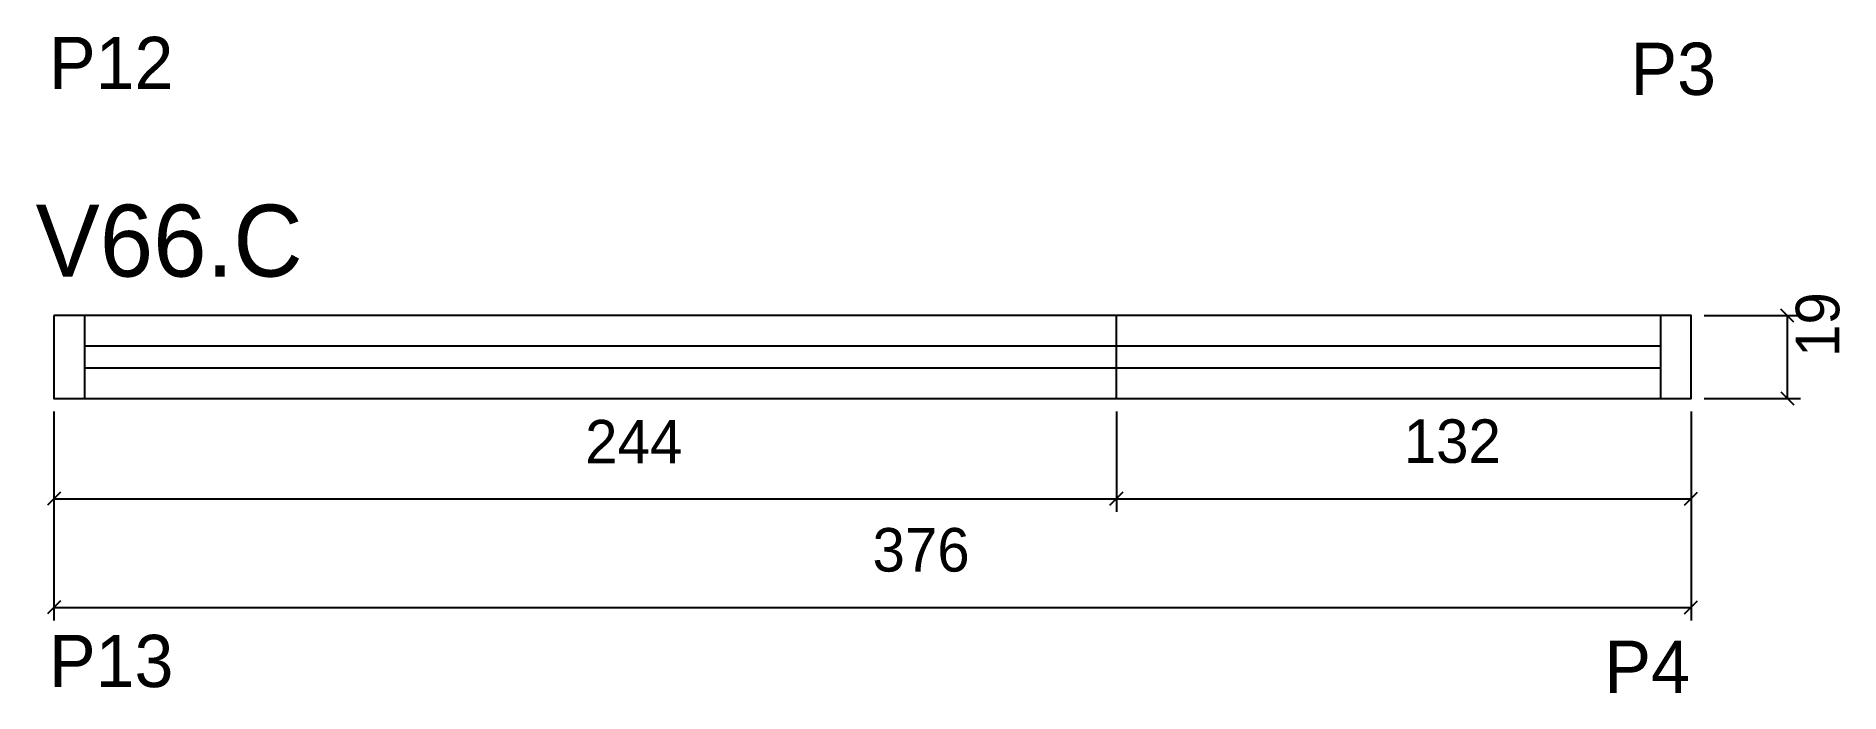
# Model space of a CAD drawing. Header units: metres. Extents: x 4619 to 5033, y -726 to -575.
import ezdxf

# ---------------------------------------------------------------- set-up
doc = ezdxf.new("R2010")
doc.units = ezdxf.units.M
for name, color, linetype in [('5', 7, 'Continuous'), ('COTA', 7, 'Continuous'), ('NOMENCLATURA', 7, 'Continuous'), ('Painéis', 7, 'Continuous'), ('SARR_2.2x7', 7, 'Continuous')]:
    doc.layers.add(name, color=color, linetype=linetype)

msp = doc.modelspace()

# ---------------------------------------------------------------- linework, layer by layer
at = {"layer": 'COTA', "color": 0, "lineweight": 25}
for p, q in [((5022.43, -640.94), (5019.43, -637.94)), ((5019.43, -656.94), (5022.43, -659.94)), ((4624.31, -704.94), (4621.31, -707.94)), ((4997.31, -707.94), (5000.31, -704.94))]:
    msp.add_line(p, q, dxfattribs=at)
at = {"layer": 'COTA', "color": 4, "lineweight": 25}
for p, q in [((5001.81, -639.44), (5023.93, -639.44)), ((5020.93, -658.44), (5020.93, -639.44)), ((5001.81, -658.44), (5023.93, -658.44)), ((4622.81, -661.44), (4622.81, -709.44)), ((4998.81, -661.44), (4998.81, -709.44)), ((4622.81, -706.44), (4998.81, -706.44))]:
    msp.add_line(p, q, dxfattribs=at)
at = {"layer": 'Painéis', "color": 200, "lineweight": 25}
msp.add_line((4866.81, -658.44), (4866.81, -639.44), dxfattribs=at)
at = {"layer": 'Painéis', "color": 4, "lineweight": 25}
for p, q in [((4622.81, -661.44), (4622.81, -684.48)), ((4866.81, -661.44), (4866.81, -684.48)), ((4866.81, -661.44), (4866.81, -684.48)), ((4998.81, -661.44), (4998.81, -684.48)), ((4622.81, -681.48), (4866.81, -681.48)), ((4866.81, -681.48), (4998.81, -681.48))]:
    msp.add_line(p, q, dxfattribs=at)
at = {"layer": 'Painéis', "color": 0, "lineweight": 25}
for p, q in [((4624.31, -679.98), (4621.31, -682.98)), ((4865.31, -682.98), (4868.31, -679.98)), ((4868.31, -679.98), (4865.31, -682.98)), ((4997.31, -682.98), (5000.31, -679.98))]:
    msp.add_line(p, q, dxfattribs=at)
at = {"layer": 'Painéis', "color": 200, "lineweight": 25}
msp.add_lwpolyline([(4622.81, -639.44), (4622.81, -658.44), (4998.81, -658.44), (4998.81, -639.44), (4622.81, -639.44)], dxfattribs=at)
at = {"layer": 'SARR_2.2x7', "color": 40, "lineweight": 25}
for p, q in [((4629.81, -639.44), (4629.81, -658.44)), ((4991.81, -639.44), (4991.81, -658.44)), ((4866.81, -646.44), (4629.81, -646.44)), ((4991.81, -646.44), (4866.81, -646.44)), ((4629.81, -651.44), (4866.81, -651.44)), ((4866.81, -651.44), (4991.81, -651.44))]:
    msp.add_line(p, q, dxfattribs=at)

# ---------------------------------------------------------------- texts
at = {"layer": '5', "color": 5, "lineweight": 25}
for s, p in [('P12', (4621.7, -587.42)), ('P3', (4984.9, -588.76)), ('P13', (4621.7, -724.75)), ('P4', (4978.9, -726.09))]:
    msp.add_text(s, height=12, rotation=360, dxfattribs=at).set_placement(p)
at = {"layer": 'COTA', "color": 240, "lineweight": 25}
msp.add_text('19', height=10, rotation=90, dxfattribs=at).set_placement((5032.84, -648.94))
msp.add_text('376', height=10, dxfattribs=at).set_placement((4810.81, -698.22))
at = {"layer": 'NOMENCLATURA', "color": 7, "lineweight": 25}
msp.add_text('V66.C', height=16.5, dxfattribs=at).set_placement((4618.62, -630.47))
at = {"layer": 'Painéis', "color": 240, "lineweight": 25}
for s, p in [('244', (4744.81, -673.4)), ('132', (4932.81, -673.26))]:
    msp.add_text(s, height=10, dxfattribs=at).set_placement(p)

doc.saveas('drawing.dxf')
